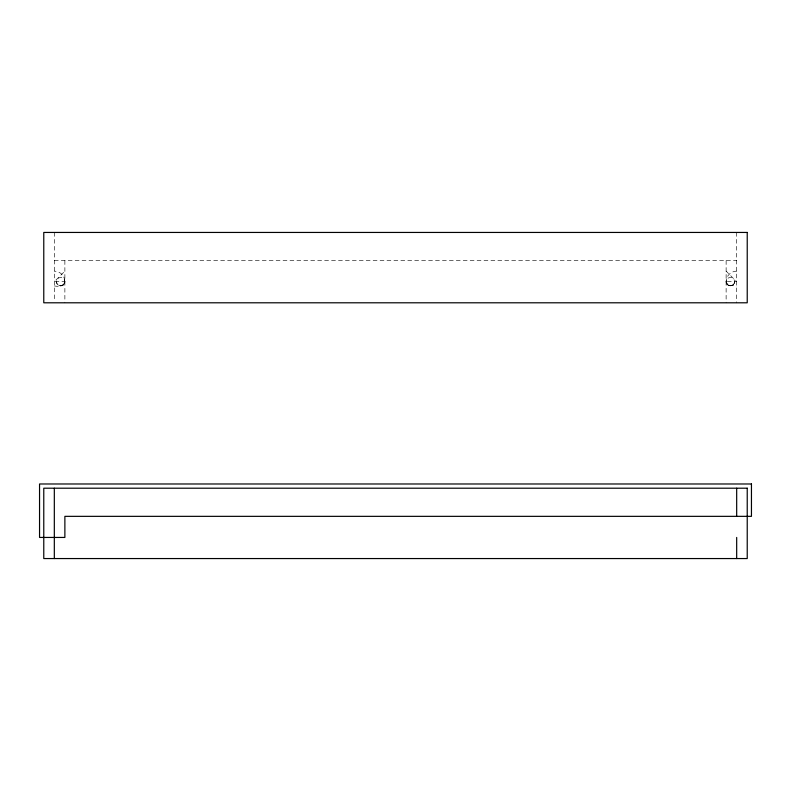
<?xml version="1.0" encoding="UTF-8"?>
<svg xmlns="http://www.w3.org/2000/svg" width="791" height="791" viewBox="0 0 791 791"><rect width="100%" height="100%" fill="white"/><g stroke="black" fill="none" stroke-linecap="round" stroke-linejoin="round"><path stroke-width="0.59" stroke-dasharray="3.96 2.97" d="M54.322 285.907C57.525 286.708 64.882 286.777 64.872 281.685A10.55 10.55 0 0 0 54.322 271.135M64.575 283.247L64.872 281.685A4.222 4.222 0 0 0 58.544 278.036A4.222 4.222 0 0 0 58.544 285.343L62.212 285.61L64.575 283.247L62.044 285.68M64.753 282.703L64.872 281.685L54.322 281.685L64.872 271.135M63.339 284.948L64.872 281.685A4.222 4.222 0 0 1 58.544 285.343L57.001 283.811L56.438 281.685L57.674 284.671L60.65 285.907M736.678 271.135A10.55 10.55 0 0 0 726.128 281.685C725.891 286.915 734.829 287.084 734.562 281.685A4.222 4.222 0 0 0 728.234 278.036A4.222 4.222 0 0 0 728.234 285.343L736.678 285.907M730.35 285.907L733.326 284.671L734.562 281.685A4.222 4.222 0 0 1 728.234 285.343L726.583 283.603L726.128 281.685L736.678 281.685L726.128 271.135M54.322 260.585L736.678 260.585M728.956 285.68L726.425 283.247M727.661 284.948L726.128 281.685L726.247 282.703M736.678 232.445L736.678 302.795M726.128 260.585L726.128 302.795M64.872 260.585L64.872 302.795M54.322 232.445L54.322 301.618"/><path stroke-width="1.19" d="M736.678 488.205L736.678 516.345M736.678 537.445L736.678 558.555M54.322 488.205L54.322 558.555M747.228 232.445L43.772 232.445L43.772 302.795L747.228 302.795L747.228 232.445M751.45 483.983L39.55 483.983L39.55 537.445L64.872 537.445L64.872 516.345L751.45 516.345L751.45 483.983M747.228 488.205L43.772 488.205L43.772 558.555L747.228 558.555L747.228 488.205"/></g></svg>
